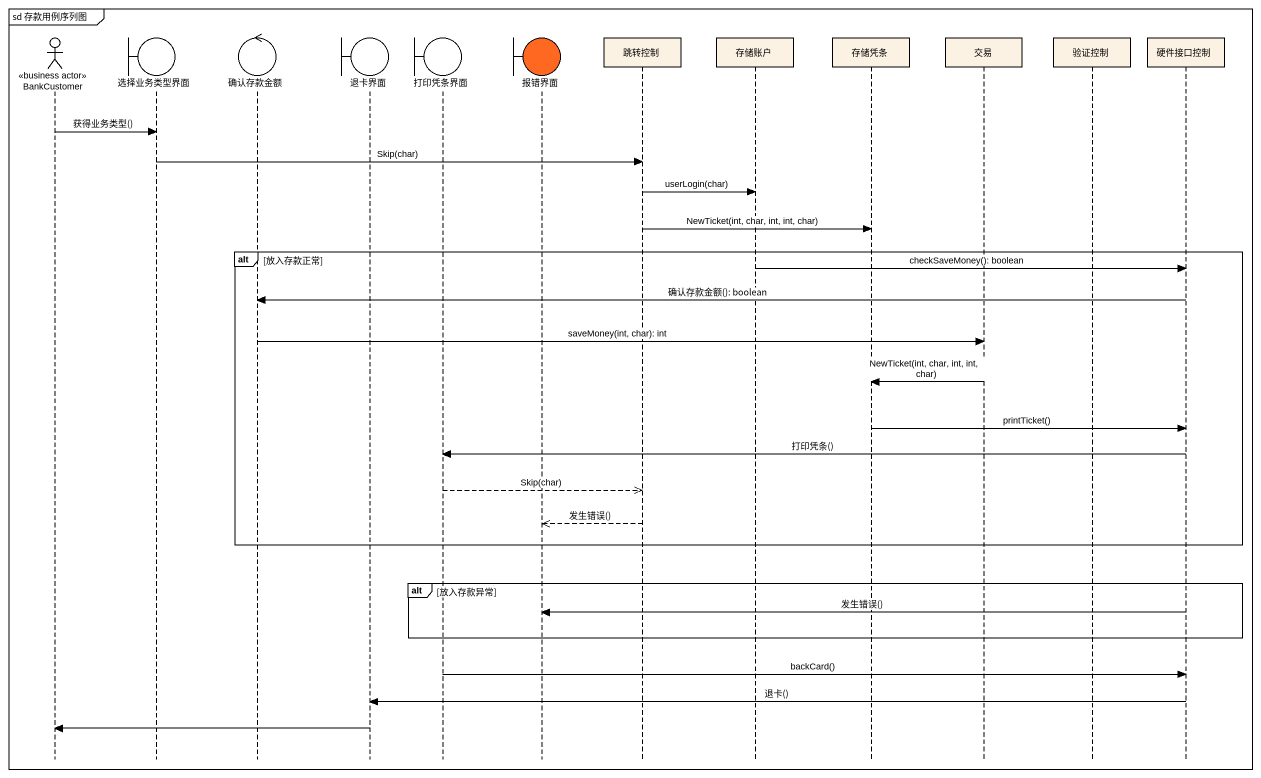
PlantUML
@startuml
mainframe sd 存款用例序列图
hide footbox
actor BankCustomer <<business actor>>
boundary 选择业务类型界面
control 确认存款金额
boundary 退卡界面
boundary 打印凭条界面
boundary 报错界面 #FF6820
participant 跳转控制
participant 存储账户
participant 存储凭条
participant 交易
participant 验证控制
participant 硬件接口控制

BankCustomer -> 选择业务类型界面 : 获得业务类型()
选择业务类型界面 -> 跳转控制 : Skip(char)
跳转控制 -> 存储账户 : userLogin(char)
跳转控制 -> 存储凭条 : NewTicket(int, char, int, int, char)
alt 放入存款正常
  存储账户 -> 硬件接口控制 : checkSaveMoney(): boolean
  硬件接口控制 -> 确认存款金额 : 确认存款金额(): boolean
  确认存款金额 -> 交易 : saveMoney(int, char): int
  交易 -> 存储凭条 : NewTicket(int, char, int, int, char)
  存储凭条 -> 硬件接口控制 : printTicket()
  硬件接口控制 -> 打印凭条界面 : 打印凭条()
  打印凭条界面 -->> 跳转控制 : Skip(char)
  跳转控制 -->> 报错界面 : 发生错误()
end
alt 放入存款异常
  硬件接口控制 -> 报错界面 : 发生错误()
end
打印凭条界面 -> 硬件接口控制 : backCard()
硬件接口控制 -> 退卡界面 : 退卡()
退卡界面 -> BankCustomer
@enduml
